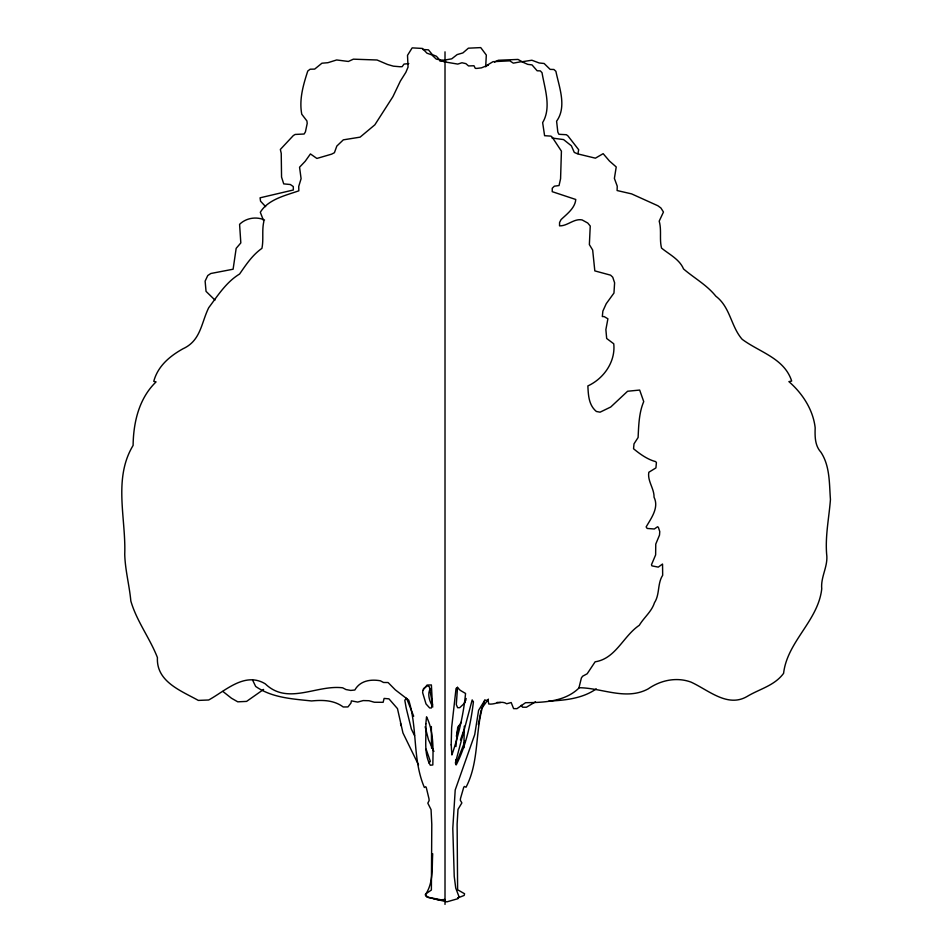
<?xml version="1.0" encoding="UTF-8"?>
<svg xmlns="http://www.w3.org/2000/svg" width="952" height="952" viewBox="0 0 952 952"><rect width="100%" height="100%" fill="white"/><g stroke="black" fill="none" stroke-linecap="round" stroke-linejoin="round"><path stroke-width="1.43" d="M431.351 726.531L431.565 748.129M457.531 687.237L456.305 704.575L457.638 707.705L459.709 707.681L464.064 703.647L465.587 700.184M432.696 853.742C431.851 867.534 433.648 882.921 425.27 894.856L426.746 897.022L428.174 897.438L438.967 899.938L444.929 899.473M455.925 746.57L457.65 727.768L461.434 722.032M463.862 747.832L464.302 726.15M577.947 153.617L578.685 149.738L567.88 135.827L566.369 134.72L558.907 134.291L557.824 132.102L556.599 121.201C567.059 106.66 559.133 87.144 555.897 71.317L553.909 69.484L550.149 69.377L544.116 63.486L539.165 62.975L531.87 60.226L522.136 61.737L517.995 59.429L498.301 60.273L494.469 62.07M478.344 724.567L481.081 710.323M456.365 736.241L458.638 725.638M464.778 702.862L466.159 698.506M484.877 699.898C474.179 728.006 480.296 759.803 466.04 787.209L464.374 786.459L463.707 787.399L460.506 798.442L460.304 800.263L461.887 802.905L457.995 809.343L457.115 824.087L457.615 889.763L464.564 893.749L464.183 895.427L457.638 898.022M460.447 739.99L463.838 730.208M465.04 741.049L456.77 762.028M430.34 688.82C426.877 694.317 429.887 701.874 432.839 706.943M481.355 708.895L488.424 699.125M429.043 763.099L430.328 761.314L426.127 749.224M596.25 688.879C582.612 698.554 565.048 700.327 548.804 701.1M423.426 688.653L427.46 685.761L429.364 686.808L432.66 705.48M263.609 689.438L246.58 701.398L237.774 701.826L231.467 698.232L222.911 691.461M535.476 701.862L526.42 707.241L522.493 707.205L521.256 705.265M485.96 66.009L488.376 65.176M439.705 60.904L451.736 58.834L457.15 54.585L462.886 52.931L468.384 48.183L480.736 47.6L486.317 55.061L485.687 66.842M408.789 63.594L404.005 64.082L402.137 66.688L399.935 66.735L393.378 66.164L387.559 64.474L377.075 60L353.37 59.167L348.384 61.463L336.675 59.964L327.893 62.701L321.931 63.213L314.672 69.103L310.162 69.21L307.758 71.043C303.26 84.966 298.988 99.436 301.76 114.228L306.913 120.94L307.21 123.379L305.437 131.828L304.14 134.018L295.168 134.446L293.335 135.553L280.34 149.464L281.233 153.343L281.554 177.084L283.72 183.879L290.36 184.521L293.299 186.568L293.335 189.995L260.075 197.814L260.539 201.181L265.644 206.655M579.042 687.725C601.973 687.844 625.999 700.827 648.157 688.903C660.521 680.228 676.479 676.812 690.926 682.072C708.347 689.986 727.364 707.871 746.963 696.555C759.494 688.927 774.428 685.809 783.591 673.35C787.268 641.422 818.184 620.918 821.743 588.812C820.553 576.65 828.395 566.178 826.622 553.969C825.194 535.571 829.049 517.698 830.442 499.502C829.204 483.473 830.108 466.23 820.91 452.2C814.781 445.476 814.9 436.325 815.174 427.805C813.115 409.646 802.405 393.378 788.911 381.621L791.683 381.062C784.365 358.226 759.601 352.3 742.167 339.305C730.874 326.453 730.386 307.175 715.833 296.191C706.777 284.886 694.175 278.127 683.536 268.94C679.549 259.325 669.232 254.41 661.533 248.079C659.284 239.119 661.759 230.217 659.201 221.138L663.461 212.034L660.902 207.976L657.868 205.751L631.581 193.875L617.11 190.543L617.229 186.14L614.385 178.417L616.23 166.957L609.482 161.055L603.152 153.665L595.405 158.175L577.674 153.879L574.294 152.427L571.378 145.799L563.56 139.575L552.041 138.04M497.039 702.409L500.573 702.516M422.628 49.468L428.459 49.861L432.339 54.609L436.409 56.263L440.229 60.511L442.549 61.333M445.857 61.118L436.254 59.095L431.756 54.859L426.984 53.205L422.426 48.445L412.156 47.874L407.515 55.335L408.051 67.116L405.873 72.316L400.328 81.146L392.926 96.652L374.838 124.843L360.094 137.148L343.327 139.849L336.829 146.061L334.414 152.701L331.605 154.153L316.873 158.448L310.435 153.926L305.175 161.316L299.559 167.219L301.094 178.69L298.726 186.413L298.833 190.816C285.445 195.505 267.976 199.396 260.312 212.296L263.859 221.4C261.729 230.455 263.787 239.38 261.919 248.353C252.28 255.148 246.056 264.704 239.583 274.033C226.314 282.042 217.782 295.572 208.702 307.746C201.158 323.085 200.86 340.685 182.939 348.789C169.67 356.226 157.865 366.103 153.76 381.335L156.069 381.895C138.944 398.4 133.411 422.45 133.101 445.441C113.05 478.499 126.057 518.281 124.736 554.242C125.14 570.034 129.377 585.23 130.84 601.033C136.719 621.299 149.833 638.078 157.425 657.57C156.128 681.703 181.035 690.736 198.325 700.41L208.678 699.994C225.553 690.783 244.878 671.41 265.287 683.857C287.754 705.575 316.588 684.571 342.637 687.808L345.993 689.546L350.741 690.426L354.846 690.01C360.034 680.716 370.507 679.062 380.288 680.763L383.537 682.477L388.095 682.536L395.342 689.879L408.717 700.172C417.666 728.577 412.43 759.565 424.378 787.471L425.758 786.733L426.306 787.673L428.971 798.716L429.138 800.537L427.817 803.167L431.054 809.616L431.791 824.361L431.375 890.037L425.592 894.023L425.913 895.701L428.662 897.367L444.156 900.425M443.715 61.749L457.769 64.093L461.958 62.761L465.885 63.641L468.527 65.938L473.977 65.759L475.298 68.365L476.857 68.413L481.498 67.842L485.603 66.152L493.017 61.678L509.784 60.845L513.307 63.141L521.589 61.642L527.801 64.379L532.013 64.891L537.142 70.781L540.343 70.888L542.033 72.721C544.711 88.75 551.625 107.552 542.64 122.618L544.592 135.696L550.946 136.124L552.231 137.231L561.418 151.142L560.573 178.762L559.038 185.557L554.338 186.187L552.255 188.246L552.231 191.673L575.758 199.48C575.127 208.071 566.809 214.117 561.049 219.603L559.574 222.506L559.538 225.862C567.463 226.16 573.937 218.294 582.077 219.912L587.741 223.018L590.24 226.017L589.371 244.605L592.668 250.031L594.822 270.892L610.589 275.164L612.743 277.21L614.611 282.803L613.957 293.049L606.245 303.688L602.866 311.102L602.318 316.552L604.187 316.611L607.9 318.789L605.877 329.618L606.674 338.484L613.754 343.791C615.682 361.653 603.83 378.575 587.872 385.929C588.324 395.08 588.657 405.076 596.368 411.466L600.058 412.18L610.732 407.016L627.594 391.248L639.661 390.058L643.731 401.601C638.959 412.716 638.697 425.473 638.102 437.515L634.008 443.846L633.544 448.749C639.887 454.021 647.622 459.554 655.607 461.601L656.416 462.529L655.916 467.92L648.824 472.263C647.253 480.974 654.31 488.555 654.048 497.218C659.212 507.725 651.227 518.09 646.146 526.92L647.158 528.443L654.31 529.003L657.594 526.753L658.391 527.384L659.76 531.573L659.51 535.095L655.761 544.092L655.63 554.897L651.489 564.691L651.882 565.857L658.284 567.118L662.544 564.024L662.675 575.294C657.273 583.552 659.926 594.417 654.464 602.723C651.668 611.636 643.98 617.42 639.304 625.297C623.227 636.079 615.825 658.665 595.131 661.807L587.182 673.766L582.612 676.229L581.398 677.931L578.875 688.117C564.845 701.755 543.973 702.481 525.563 702.707L516.948 708.657L513.604 708.609L511.176 702.54L506.714 703.754C500.835 699.994 494.945 704.956 488.745 703.992L488.043 700.101L484.616 700.529L478.606 710.299L474.727 734.599L455.211 789.981L452.795 828.371L454.235 876.435L455.734 888.049L458.947 896.534L457.9 898.7L446.952 901.83L433.767 898.771M264.549 220.007C256.302 216.282 246.032 217.96 239.583 224.339L240.82 242.927L236.167 248.353L233.109 269.214L210.82 273.498L207.762 275.533L205.12 281.126L206.048 291.371L214.962 300.082M433.898 751.437L428.483 739.752L425.163 726.757M414.548 735.587L411.371 729.089L406.207 708.121L404.802 700.208L406.563 698.244L413.692 716.237M252.589 680.073L255.66 686.44C271.963 697.816 292.407 698.899 311.542 700.958C322.597 699.839 333.973 700.089 343.232 706.979L347.956 706.931L350.955 703.064L351.407 700.862L357.714 702.076L363.188 700.577L368.995 700.72L374.338 702.243L383.132 702.314L384.12 698.423L388.952 698.851L397.472 708.621L402.946 732.921L418.523 764.908M400.495 723.306L401.066 725.71M455.806 759.66L455.877 764.694M445.012 51.836L445.012 904.4M451.188 744.845L451.891 754.972C458.602 735.253 463.624 714.143 465.552 693.449L460.244 690.331L457.4 687.439L456.044 688.486L451.641 727.614L451.188 744.845M425.83 723.829C426.698 737.479 423.259 752.853 430.304 765.229L432.815 764.968C433.184 748.617 433.826 731.66 426.544 716.797L425.83 723.829M422.878 690.307L422.64 692.699L426.008 703.921L429.638 707.943L431.351 707.979L432.458 704.849L431.387 684.94L427.043 685.071L422.878 690.307M473.418 701.886C470.859 723.318 466.028 745.773 456.27 764.777L455.365 762.98L472.168 699.922L473.418 701.886"/></g></svg>
